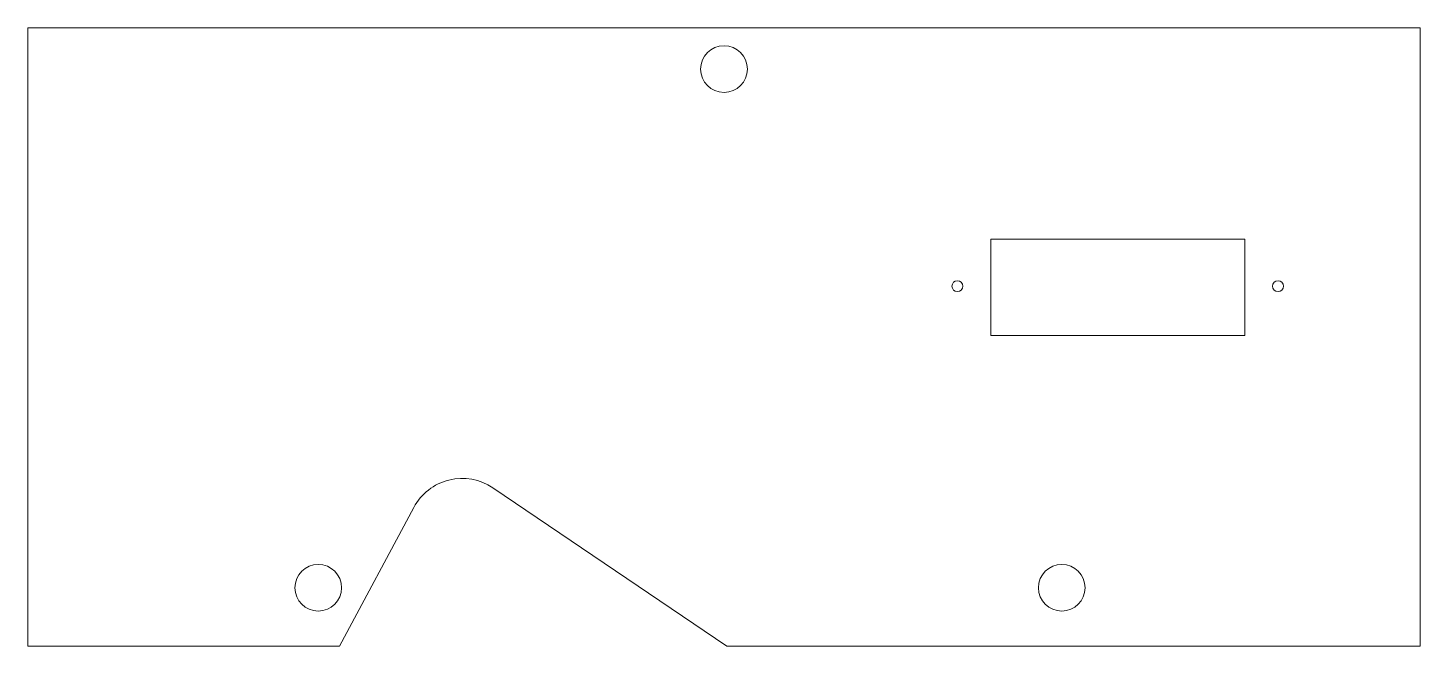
# Model space of a CAD drawing. Header units: millimetres. Extents: x -101 to 101, y -41 to 49.
import ezdxf

# ---------------------------------------------------------------- set-up
doc = ezdxf.new("R2010")
doc.units = ezdxf.units.MM

msp = doc.modelspace()

# ---------------------------------------------------------------- linework, layer by layer
at = {"color": 7, "linetype": 'Continuous', "lineweight": 15}
for p, q in [((101.4, 49), (-101.4, 49)), ((-101.4, 49), (-101.4, -41)), ((101.4, -41), (101.4, 49)), ((38.88, 18.23), (38.88, 4.23)), ((75.88, 18.23), (38.88, 18.23)), ((75.88, 4.23), (75.88, 18.23)), ((38.88, 4.23), (75.88, 4.23)), ((0.4, -41), (-33.65, -17.97)), ((-45.19, -20.82), (-56, -41)), ((-101.4, -41), (-56, -41)), ((0.4, -41), (101.4, -41))]:
    msp.add_line(p, q, dxfattribs=at)
for centre, radius in [((0, 43), 3.4), ((34, 11.4), 0.8), ((80.7, 11.4), 0.8), ((-59.1, -32.5), 3.4), ((49.2, -32.5), 3.4)]:
    msp.add_circle(centre, radius, dxfattribs=at)
msp.add_arc((-38.14, -24.59), 8, 55.9284, 151.8214, dxfattribs=at)

doc.saveas('drawing.dxf')
